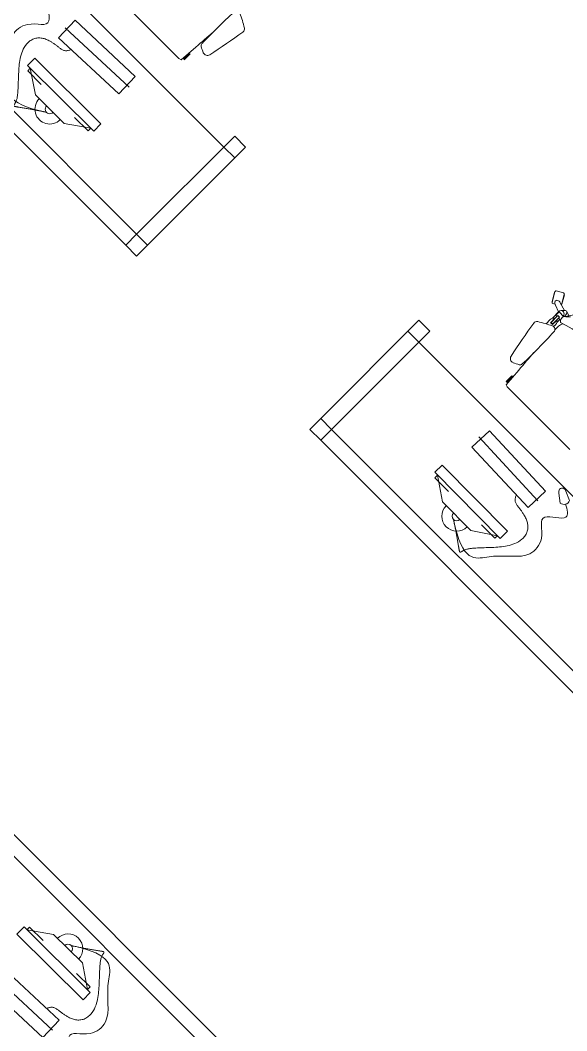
# Model space of a CAD drawing. Header units: inches. Extents: x 1 to 4574, y -953 to 1388.
# Drawn here: x 1872.1 to 1978.5, y 314.6 to 511.2 of the extents above; entities that cross this region are included whole.
import ezdxf

# ---------------------------------------------------------------- set-up
doc = ezdxf.new("R2010")
doc.units = ezdxf.units.IN
doc.header["$MEASUREMENT"] = 0
doc.layers.add('I-FURN', color=30, linetype='Continuous', lineweight=9)

# ---------------------------------------------------------------- blocks, each defined once
blk = doc.blocks.new('Workstation - 6x6 - Workstation - 6x6-1564309-3rd Floor New Construction - Tel_Data_Elec Plan')
at = {"layer": 'I-FURN'}
for p, q in [((55.89, 35.41), (55.62, 31.63)), ((55.89, 33.66), (55.89, 32.08)), ((56.05, 33.66), (55.89, 33.66)), ((56.05, 32.08), (56.05, 33.66)), ((55.16, 31.5), (37.94, 31.5)), ((55.62, 31.63), (55.16, 31.5)), ((55.89, 32.08), (56.05, 32.08)), ((73.5, 28.5), (73.5, 25.5)), ((76.5, 28.5), (73.5, 28.5)), ((73.5, 28.5), (76.5, 28.5)), ((73.5, 1.5), (73.5, 28.5)), ((76.5, 28.5), (76.5, 1.5)), ((76.5, 25.5), (76.5, 28.5)), ((73.5, 25.5), (1.5, 25.5)), ((73.5, 25.5), (76.5, 25.5)), ((35.58, 22.46), (51.58, 23.01)), ((35.74, 17.8), (35.58, 22.46)), ((51.58, 23.01), (51.74, 18.36)), ((52.22, 20.74), (35.26, 20.05)), ((51.74, 18.36), (35.74, 17.8)), ((53.38, 11.8), (35.25, 11.7)), ((53.39, 9.8), (53.38, 11.8)), ((35.25, 11.7), (35.26, 9.7)), ((35.26, 9.7), (53.39, 9.8)), ((36.03, 9.71), (40.4, 6.73)), ((36.04, 8.98), (36.03, 9.71)), ((39.77, 9), (36.04, 8.98)), ((48.28, 6.77), (52.61, 9.79)), ((52.62, 9.07), (48.89, 9.05)), ((52.61, 9.79), (52.62, 9.07)), ((40.4, 6.73), (48.28, 6.77)), ((1.5, 1.5), (73.5, 1.5)), ((73.5, 1.5), (73.5, -1.5)), ((76.5, 1.5), (73.5, 1.5)), ((76.5, -1.5), (76.5, 1.5)), ((73.5, -1.5), (1.5, -1.5)), ((73.5, -1.5), (76.5, -1.5))]:
    blk.add_line(p, q, dxfattribs=at)
for centre, radius, start, end in [((211.8, 39.95), 155.58, 177.9527, 181.1809), ((45.25, 20.67), 28.17, 58.5433, 64.6019), ((-113.54, 72.48), 176.17, 348.1379, 350.6784), ((59.56, 44.06), 0.749, 350.9769, 58.4268), ((-209.19, 57.38), 265.99, 355.2633, 356.2298), ((56.87, 36.75), 0.615, 181.1809, 240.0767), ((61.62, 45.01), 10.15, 240.0767, 247.2087), ((58.03, 36.45), 0.859, 247.1573, 347.8576), ((55.33, 33.83), 0.589, 314.4881, 342.4512), ((55.33, 31.9), 0.589, 17.5488, 54.8938), ((44.34, 6.75), 2.88, 180.2998, 0.2998), ((44.34, 6.75), 0.885, 180.2998, 0.2998)]:
    blk.add_arc(centre, radius, start, end, dxfattribs=at)
for points, knots in [([(44.31, 5.87), (37.07, 1.09), (33.91, 7.56), (28.34, 10.27), (29.21, 16.39), (34.37, 18.27), (27.73, 21.55), (30.02, 22.89), (31.01, 23.4)], [0, 0, 0, 0, 4.203758, 11.310205, 15.301003, 21.109862, 25.639067, 29.008441, 29.008441, 29.008441, 29.008441]), ([(44.31, 5.87), (44.1, 5.73), (43.67, 5.45), (43.03, 5.03), (42.39, 4.6), (41.86, 4.24), (41.44, 3.95), (41.13, 3.73), (40.82, 3.51), (40.5, 3.28), (40.19, 3.06), (39.93, 2.87), (39.72, 2.72), (39.59, 2.63), (39.49, 2.56), (39.41, 2.5), (39.33, 2.45), (39.27, 2.41), (39.22, 2.38), (39.18, 2.36), (39.15, 2.33), (39.11, 2.31), (39.07, 2.29), (39.03, 2.27), (39, 2.27), (38.97, 2.27), (38.95, 2.27), (38.91, 2.28), (38.89, 2.3), (38.87, 2.32), (38.85, 2.35), (38.84, 2.38), (38.83, 2.42), (38.82, 2.45), (38.82, 2.48), (38.81, 2.51), (38.8, 2.56), (38.79, 2.62), (38.77, 2.7), (38.75, 2.78), (38.73, 2.86), (38.71, 2.93), (38.68, 3.04), (38.62, 3.22), (38.5, 3.47), (38.34, 3.74), (38.15, 4.01), (37.95, 4.27), (37.75, 4.52), (37.47, 4.86), (37.11, 5.26), (36.67, 5.74), (36.03, 6.42), (35.19, 7.31), (34.19, 8.44), (33.27, 9.63), (32.51, 11), (32.16, 12.3), (32.19, 13.42), (32.42, 14.23), (32.86, 14.94), (33.49, 15.5), (34.23, 15.89), (34.94, 16.14), (35.59, 16.29), (36.17, 16.4), (36.75, 16.48), (37.24, 16.54), (37.63, 16.6), (37.92, 16.67), (38.19, 16.77), (38.44, 16.94), (38.64, 17.15), (38.81, 17.39), (38.96, 17.65), (39.04, 17.83), (39.08, 17.91)], [0, 0, 0, 0, 0.063928, 0.127857, 0.191785, 0.255713, 0.287677, 0.319641, 0.351605, 0.38357, 0.415534, 0.447498, 0.46348, 0.479462, 0.487453, 0.495444, 0.503435, 0.511426, 0.514814, 0.518203, 0.521591, 0.524979, 0.528367, 0.531756, 0.535144, 0.536838, 0.538532, 0.54192, 0.545309, 0.547003, 0.548697, 0.552085, 0.555473, 0.558862, 0.560556, 0.56225, 0.565638, 0.572415, 0.579191, 0.585968, 0.592744, 0.599521, 0.606297, 0.61985, 0.646956, 0.674062, 0.701168, 0.728275, 0.755381, 0.782487, 0.836699, 0.890911, 0.945123, 1.070551, 1.19598, 1.321408, 1.446836, 1.585346, 1.654601, 1.723857, 1.793112, 1.862367, 1.931622, 2.000877, 2.049938, 2.099, 2.148061, 2.197123, 2.221654, 2.246184, 2.270715, 2.295246, 2.319777, 2.344307, 2.368838, 2.393369, 2.393369, 2.393369, 2.393369])]:
    blk.add_open_spline(points, degree=3, knots=knots, dxfattribs=at)
blk = doc.blocks.new('Workstation - 6x6 - Workstation - 6x6-1564549-3rd Floor New Construction - Tel_Data_Elec Plan')
at = {"layer": 'I-FURN'}
for p, q in [((-56.81, 49.23), (-54.26, 53.12)), ((-60.64, 49.33), (-61.7, 51.17)), ((-61.63, 51.44), (-60.34, 52.19)), ((-60.07, 52.11), (-59.01, 50.28)), ((-60.02, 52.03), (-59.98, 52.05)), ((-59.98, 52.05), (-59.02, 50.38)), ((-61.69, 51.07), (-61.65, 51.09)), ((-60.72, 49.4), (-61.69, 51.07)), ((-60.69, 49.41), (-60.72, 49.4)), ((-60, 49.48), (-60.37, 49.26)), ((-58.42, 48.91), (-59.78, 49.38)), ((-57.8, 49.87), (-59.46, 50.37)), ((-59.02, 50.38), (-59.05, 50.36)), ((-57.65, 50.03), (-58.25, 49.41)), ((-56.45, 49.78), (-57.36, 50.07)), ((-56.83, 49.19), (-56.81, 49.23)), ((-58.4, 47.17), (-58.42, 48.98)), ((-58.34, 48.95), (-58.35, 48.03)), ((-58.35, 48.03), (-58.01, 48.02)), ((-57.05, 48.95), (-58.34, 48.95)), ((-58.05, 47.53), (-58.05, 46.27)), ((-58.01, 48.29), (-58.01, 46.32)), ((-57.56, 48.29), (-58.01, 48.29)), ((-57.56, 46.36), (-57.56, 48.29)), ((-57.56, 48.02), (-57.02, 48.01)), ((-57.52, 47.56), (-57.54, 46.32)), ((-57.22, 47.26), (-57.23, 48.01)), ((-58.49, 46.69), (-58.48, 45.54)), ((-57.11, 47.03), (-57.1, 46.69)), ((-57.1, 46.69), (-57.11, 46.18)), ((-56.47, 46.92), (-56.48, 45.93)), ((-55.89, 35.41), (-55.62, 31.63)), ((-56.05, 33.66), (-55.89, 33.66)), ((-56.05, 32.08), (-56.05, 33.66)), ((-55.89, 33.66), (-55.89, 32.08)), ((-55.89, 32.08), (-56.05, 32.08)), ((-55.62, 31.63), (-55.16, 31.5)), ((-55.16, 31.5), (-37.94, 31.5)), ((-76.5, 28.5), (-76.5, 1.5)), ((-76.5, 25.5), (-76.5, 28.5)), ((-76.5, 28.5), (-73.5, 28.5)), ((-73.5, 28.5), (-76.5, 28.5)), ((-73.5, 28.5), (-73.5, 25.5)), ((-73.5, 1.5), (-73.5, 28.5)), ((-73.5, 25.5), (-76.5, 25.5)), ((-73.5, 25.5), (-1.5, 25.5)), ((-31.89, 22.83), (-33.46, 24.02)), ((-32.76, 25.23), (-30.95, 24.45)), ((-51.58, 23.01), (-51.74, 18.36)), ((-35.58, 22.46), (-51.58, 23.01)), ((-35.74, 17.8), (-35.58, 22.46)), ((-52.22, 20.74), (-35.26, 20.05)), ((-51.74, 18.36), (-35.74, 17.8)), ((-53.39, 9.8), (-53.38, 11.8)), ((-53.38, 11.8), (-35.25, 11.7)), ((-35.25, 11.7), (-35.26, 9.7)), ((-35.26, 9.7), (-53.39, 9.8)), ((-52.61, 9.79), (-52.62, 9.07)), ((-52.62, 9.07), (-48.89, 9.05)), ((-48.28, 6.77), (-52.61, 9.79)), ((-36.03, 9.71), (-40.4, 6.73)), ((-39.77, 9), (-36.04, 8.98)), ((-36.04, 8.98), (-36.03, 9.71)), ((-40.4, 6.73), (-48.28, 6.77)), ((-76.5, -1.5), (-76.5, 1.5)), ((-76.5, 1.5), (-73.5, 1.5)), ((-73.5, 1.5), (-73.5, -1.5)), ((-1.5, 1.5), (-73.5, 1.5)), ((-73.5, -1.5), (-76.5, -1.5)), ((-73.5, -1.5), (-1.5, -1.5))]:
    blk.add_line(p, q, dxfattribs=at)
for centre, radius, start, end in [((-61.53, 51.27), 0.2, 119.832, 210), ((-60.24, 52.01), 0.2, 30, 120), ((-60.47, 49.43), 0.2, 210, 299.888), ((-59.92, 49.97), 0.445, 117.8208, 206.0638), ((-59.8, 50.03), 0.583, 206.0911, 236.3507), ((-59.86, 49.85), 0.583, 87.4248, 117.8208), ((-59.27, 50.82), 1.53, 236.4124, 250.7927), ((-59.9, 48.91), 1.53, 73.2073, 87.502), ((-59.18, 50.18), 0.2, 15.1327, 29.8705), ((-57.83, 48.99), 0.593, 84.0219, 180.9117), ((-57.9, 48.94), 0.657, 1.3207, 77.9642), ((-57.46, 49.76), 0.323, 29.6621, 124.4716), ((-57.92, 49.37), 0.922, 9.6607, 36.4682), ((-58.24, 49.29), 1.25, 346.3769, 10.9189), ((-60.32, 53.76), 5.75, 305.3709, 317.4948), ((-46.55, 17.95), 31.42, 71.1164, 108.8836), ((-57.61, 46.77), 0.887, 120.1857, 184.8367), ((-58.04, 46.73), 0.971, 17.6225, 57.9495), ((-56.1, 48.52), 1.04, 148.1398, 233.8639), ((-54.64, 46.83), 1.84, 146.599, 177.2887), ((-45.25, 20.67), 28.17, 115.3981, 121.4567), ((-57.75, 45.83), 0.533, 66.9672, 123.7509), ((-57.75, 45.9), 0.5, 67.0573, 121.4674), ((-57.03, 45.48), 0.711, 2.0473, 115.4842), ((-211.8, 39.95), 155.58, 358.8191, 2.0473), ((-59.56, 44.06), 0.749, 121.5732, 189.0231), ((113.54, 72.48), 176.17, 189.3216, 191.8621), ((209.19, 57.38), 265.99, 183.7702, 184.7367), ((-58.03, 36.45), 0.859, 192.1424, 292.8427), ((-61.62, 45.01), 10.15, 292.7913, 299.9233), ((-56.87, 36.75), 0.615, 299.9233, 358.8191), ((-55.33, 33.83), 0.589, 197.5488, 225.5119), ((-55.33, 31.9), 0.589, 125.1062, 162.4512), ((-33.17, 24.66), 0.703, 53.6377, 246.0314), ((-32.02, 23.99), 1.17, 276.4899, 23.1791), ((-44.34, 6.75), 2.88, 179.7002, 359.7002), ((-44.34, 6.75), 0.885, 179.7002, 359.7002)]:
    blk.add_arc(centre, radius, start, end, dxfattribs=at)
for points, knots in [([(-44.31, 5.87), (-37.07, 1.09), (-33.91, 7.56), (-28.34, 10.27), (-29.21, 16.39), (-34.37, 18.27), (-27.73, 21.55), (-30.02, 22.89), (-31.01, 23.4)], [0, 0, 0, 0, 4.203758, 11.310205, 15.301003, 21.109862, 25.639067, 29.008441, 29.008441, 29.008441, 29.008441]), ([(-44.31, 5.87), (-44.1, 5.73), (-43.67, 5.45), (-43.03, 5.03), (-42.39, 4.6), (-41.86, 4.24), (-41.44, 3.95), (-41.13, 3.73), (-40.82, 3.51), (-40.5, 3.28), (-40.19, 3.06), (-39.93, 2.87), (-39.72, 2.72), (-39.59, 2.63), (-39.49, 2.56), (-39.41, 2.5), (-39.33, 2.45), (-39.27, 2.41), (-39.22, 2.38), (-39.18, 2.36), (-39.15, 2.33), (-39.11, 2.31), (-39.07, 2.29), (-39.03, 2.27), (-39, 2.27), (-38.97, 2.27), (-38.95, 2.27), (-38.91, 2.28), (-38.89, 2.3), (-38.87, 2.32), (-38.85, 2.35), (-38.84, 2.38), (-38.83, 2.42), (-38.82, 2.45), (-38.82, 2.48), (-38.81, 2.51), (-38.8, 2.56), (-38.79, 2.62), (-38.77, 2.7), (-38.75, 2.78), (-38.73, 2.86), (-38.71, 2.93), (-38.68, 3.04), (-38.62, 3.22), (-38.5, 3.47), (-38.34, 3.74), (-38.15, 4.01), (-37.95, 4.27), (-37.75, 4.52), (-37.47, 4.86), (-37.11, 5.26), (-36.67, 5.74), (-36.03, 6.42), (-35.19, 7.31), (-34.19, 8.44), (-33.27, 9.63), (-32.51, 11), (-32.16, 12.3), (-32.19, 13.42), (-32.42, 14.23), (-32.86, 14.94), (-33.49, 15.5), (-34.23, 15.89), (-34.94, 16.14), (-35.59, 16.29), (-36.17, 16.4), (-36.75, 16.48), (-37.24, 16.54), (-37.63, 16.6), (-37.92, 16.67), (-38.19, 16.77), (-38.44, 16.94), (-38.64, 17.15), (-38.81, 17.39), (-38.96, 17.65), (-39.04, 17.83), (-39.08, 17.91)], [0, 0, 0, 0, 0.063928, 0.127857, 0.191785, 0.255713, 0.287677, 0.319641, 0.351605, 0.38357, 0.415534, 0.447498, 0.46348, 0.479462, 0.487453, 0.495444, 0.503435, 0.511426, 0.514814, 0.518203, 0.521591, 0.524979, 0.528367, 0.531756, 0.535144, 0.536838, 0.538532, 0.54192, 0.545309, 0.547003, 0.548697, 0.552085, 0.555473, 0.558862, 0.560556, 0.56225, 0.565638, 0.572415, 0.579191, 0.585968, 0.592744, 0.599521, 0.606297, 0.61985, 0.646956, 0.674062, 0.701168, 0.728275, 0.755381, 0.782487, 0.836699, 0.890911, 0.945123, 1.070551, 1.19598, 1.321408, 1.446836, 1.585346, 1.654601, 1.723857, 1.793112, 1.862367, 1.931622, 2.000877, 2.049938, 2.099, 2.148061, 2.197123, 2.221654, 2.246184, 2.270715, 2.295246, 2.319777, 2.344307, 2.368838, 2.393369, 2.393369, 2.393369, 2.393369])]:
    blk.add_open_spline(points, degree=3, knots=knots, dxfattribs=at)
blk = doc.blocks.new('Workstation - 6x6 - Workstation - 6x6-1549611-3rd Floor New Construction - Tel_Data_Elec Plan')
at = {"layer": 'I-FURN'}
for p, q in [((-73.5, 1.5), (-1.5, 1.5)), ((-1.5, -1.5), (-73.5, -1.5)), ((-48.28, -6.77), (-52.61, -9.79)), ((-40.4, -6.73), (-48.28, -6.77)), ((-36.03, -9.71), (-40.4, -6.73)), ((-35.26, -9.7), (-53.39, -9.8)), ((-53.39, -9.8), (-53.38, -11.8)), ((-52.62, -9.07), (-48.89, -9.05)), ((-52.61, -9.79), (-52.62, -9.07)), ((-39.77, -9), (-36.04, -8.98)), ((-36.04, -8.98), (-36.03, -9.71)), ((-35.25, -11.7), (-35.26, -9.7)), ((-53.38, -11.8), (-35.25, -11.7)), ((-51.74, -18.36), (-35.74, -17.8)), ((-35.74, -17.8), (-35.58, -22.46)), ((-52.22, -20.74), (-35.26, -20.05)), ((-35.58, -22.46), (-51.58, -23.01))]:
    blk.add_line(p, q, dxfattribs=at)
for radius in [2.88, 0.885]:
    blk.add_arc((-44.34, -6.75), radius, 0.2998, 180.2998, dxfattribs=at)
for points, knots in [([(-44.31, -5.87), (-37.07, -1.09), (-33.91, -7.56), (-28.34, -10.27), (-29.21, -16.39), (-34.37, -18.27), (-27.73, -21.55), (-30.02, -22.89), (-31.01, -23.4)], [0, 0, 0, 0, 4.203758, 11.310205, 15.301003, 21.109862, 25.639067, 29.008441, 29.008441, 29.008441, 29.008441]), ([(-44.31, -5.87), (-44.1, -5.73), (-43.67, -5.45), (-43.03, -5.03), (-42.39, -4.6), (-41.86, -4.24), (-41.44, -3.95), (-41.13, -3.73), (-40.82, -3.51), (-40.5, -3.28), (-40.19, -3.06), (-39.93, -2.87), (-39.72, -2.72), (-39.59, -2.63), (-39.49, -2.56), (-39.41, -2.5), (-39.33, -2.45), (-39.27, -2.41), (-39.22, -2.38), (-39.18, -2.36), (-39.15, -2.33), (-39.11, -2.31), (-39.07, -2.29), (-39.03, -2.27), (-39, -2.27), (-38.97, -2.27), (-38.95, -2.27), (-38.91, -2.28), (-38.89, -2.3), (-38.87, -2.32), (-38.85, -2.35), (-38.84, -2.38), (-38.83, -2.42), (-38.82, -2.45), (-38.82, -2.48), (-38.81, -2.51), (-38.8, -2.56), (-38.79, -2.62), (-38.77, -2.7), (-38.75, -2.78), (-38.73, -2.86), (-38.71, -2.93), (-38.68, -3.04), (-38.62, -3.22), (-38.5, -3.47), (-38.34, -3.74), (-38.15, -4.01), (-37.95, -4.27), (-37.75, -4.52), (-37.47, -4.86), (-37.11, -5.26), (-36.67, -5.74), (-36.03, -6.42), (-35.19, -7.31), (-34.19, -8.44), (-33.27, -9.63), (-32.51, -11), (-32.16, -12.3), (-32.19, -13.42), (-32.42, -14.23), (-32.86, -14.94), (-33.49, -15.5), (-34.23, -15.89), (-34.94, -16.14), (-35.59, -16.29), (-36.17, -16.4), (-36.75, -16.48), (-37.24, -16.54), (-37.63, -16.6), (-37.92, -16.67), (-38.19, -16.77), (-38.44, -16.94), (-38.64, -17.15), (-38.81, -17.39), (-38.96, -17.65), (-39.04, -17.83), (-39.08, -17.91)], [0, 0, 0, 0, 0.063928, 0.127857, 0.191785, 0.255713, 0.287677, 0.319641, 0.351605, 0.38357, 0.415534, 0.447498, 0.46348, 0.479462, 0.487453, 0.495444, 0.503435, 0.511426, 0.514814, 0.518203, 0.521591, 0.524979, 0.528367, 0.531756, 0.535144, 0.536838, 0.538532, 0.54192, 0.545309, 0.547003, 0.548697, 0.552085, 0.555473, 0.558862, 0.560556, 0.56225, 0.565638, 0.572415, 0.579191, 0.585968, 0.592744, 0.599521, 0.606297, 0.61985, 0.646956, 0.674062, 0.701168, 0.728275, 0.755381, 0.782487, 0.836699, 0.890911, 0.945123, 1.070551, 1.19598, 1.321408, 1.446836, 1.585346, 1.654601, 1.723857, 1.793112, 1.862367, 1.931622, 2.000877, 2.049938, 2.099, 2.148061, 2.197123, 2.221654, 2.246184, 2.270715, 2.295246, 2.319777, 2.344307, 2.368838, 2.393369, 2.393369, 2.393369, 2.393369])]:
    blk.add_open_spline(points, degree=3, knots=knots, dxfattribs=at)

msp = doc.modelspace()

# ---------------------------------------------------------------- block references
at = {"layer": 'I-FURN'}
for name, p, rotation in [('Workstation - 6x6 - Workstation - 6x6-1564309-3rd Floor New Construction - Tel_Data_Elec Plan', (1841.73, 520.42), 315.0000000000003), ('Workstation - 6x6 - Workstation - 6x6-1564549-3rd Floor New Construction - Tel_Data_Elec Plan', (1983.62, 378.53), 315.0000000000003), ('Workstation - 6x6 - Workstation - 6x6-1549611-3rd Floor New Construction - Tel_Data_Elec Plan', (1917.53, 303.95), 314.9999999999984)]:
    msp.add_blockref(name, p, dxfattribs=dict(at, rotation=rotation))

doc.saveas('drawing.dxf')
